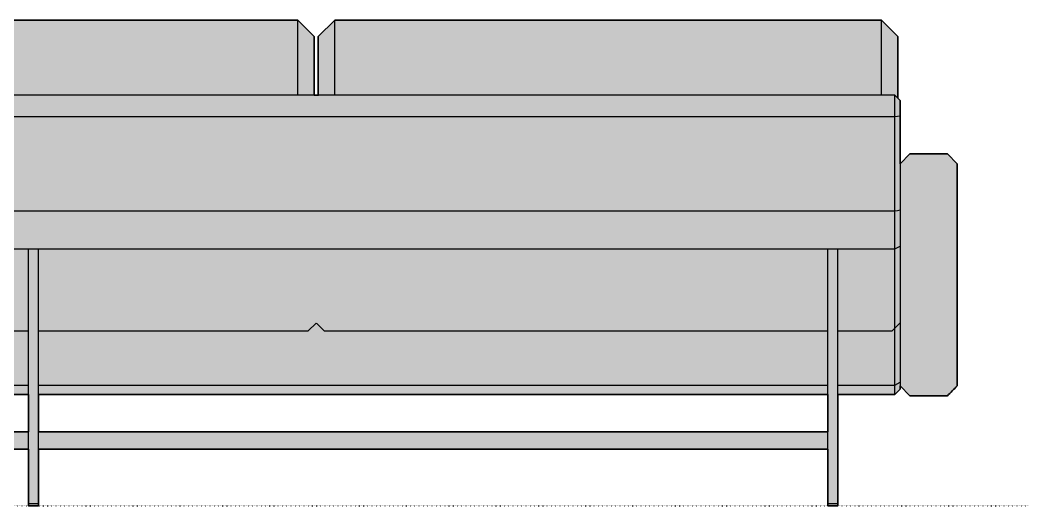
# Model space of a CAD drawing. Header units: millimetres. Extents: x 0 to 6384, y -1474 to 740.
# Drawn here: x 1549 to 3084, y -1408 to -668 of the extents above; entities that cross this region are included whole.
import ezdxf

# ---------------------------------------------------------------- set-up
doc = ezdxf.new("R2010")
doc.units = ezdxf.units.MM
doc.linetypes.add('Dots', pattern=[1, 0, -1])
doc.layers.add('Blocks', color=7, linetype='Continuous')
doc.layers.add('Blocks$Fill', color=7, linetype='Continuous', true_color=0xffffff)
for name, color, linetype, lineweight, true_color in [('Blocks$Inner', 7, 'Continuous', 25, 0x007f00), ('Blocks$Outline', 7, 'Continuous', 35, 0xff3f3f), ('Groud', 7, 'Dots', 25, 0x243775)]:
    doc.layers.add(name, color=color, linetype=linetype, lineweight=lineweight, true_color=true_color)

# ---------------------------------------------------------------- blocks, each defined once
blk = doc.blocks.new('Lissoni Sofa Back')
at = {"layer": 'Blocks$Fill', "extrusion": (0, 0, -1)}
h = blk.add_hatch(color=256, dxfattribs=at)
h.paths.add_polyline_path([(1506.6, 86.6), (1506.6, 3.8), (1506.6, 0), (1521.6, 0), (1521.6, 3.8), (1521.6, 86.6), (2722.7, 86.6), (2722.7, 0), (2737.7, 0), (2737.7, 3.8), (2737.7, 169.7), (2852, 169.7), (2860, 177.7), (2860, 177.7), (2860, 177.7), (2860, 182.6), (2875, 167.6), (2932, 167.6), (2947, 182.8), (2947, 521), (2932, 536), (2875, 536), (2860, 521), (2860, 594), (2860, 595.8), (2860, 617.5), (2856.8, 620.8), (2856.8, 714.7), (2831.8, 739.7), (2000.2, 739.7), (1975.2, 714.7), (1975.2, 625.5), (1968.8, 625.5), (1968.8, 714.7), (1943.8, 739.7), (1112.1, 739.7), (1087.1, 714.7), (1087.1, 625.5), (1080.8, 625.5), (1080.8, 714.7), (1055.8, 739.7), (224.1, 739.7), (199.1, 714.7), (199.1, 620.8), (195.9, 617.5), (195.9, 614.6), (195.9, 613.7), (195.9, 613.3), (195.9, 613), (195.9, 612.6), (195.9, 612.2), (195.9, 611.9), (195.9, 611.1), (195.9, 610.1), (195.9, 594), (195.9, 521), (180.9, 536), (123.9, 536), (108.9, 521), (108.9, 182.8), (123.9, 167.6), (123.9, 167.6), (123.9, 167.6), (180.9, 167.6), (195.9, 182.6), (195.9, 177.7), (203.9, 169.7), (290.5, 169.7), (290.5, 3.8), (290.5, 0), (305.5, 0), (305.5, 3.8), (305.5, 86.6)], flags=0)
h.paths.add_polyline_path([(1521.6, 112.6), (1521.6, 169.7), (2722.7, 169.7), (2722.7, 112.6)], flags=0)
h.paths.add_polyline_path([(1506.6, 169.7), (1506.6, 112.6), (305.5, 112.6), (305.5, 169.7)], flags=0)
at = {"layer": 'Blocks$Inner'}
for p, q in [((-1506.6, 3.8), (-1506.6, 390.7)), ((-290.5, 3.8), (-290.5, 390.7)), ((-195.9, 395.6), (-195.9, 188.2)), ((-2722.7, 183.8), (-1521.6, 183.8)), ((-2722.7, 169.7), (-1521.6, 169.7)), ((-1506.6, 183.8), (-305.5, 183.8)), ((-1506.6, 169.7), (-305.5, 169.7))]:
    blk.add_line(p, q, dxfattribs=at)
for points in [[(-1968.8, 714.7), (-1943.8, 739.7), (-1112.1, 739.7), (-1087.1, 714.7)], [(-1080.8, 714.7), (-1055.8, 739.7), (-224.1, 739.7), (-199.1, 714.7)], [(-195.9, 617.5), (-203.9, 625.5), (-2852, 625.5), (-2860, 617.5)], [(-195.9, 594), (-195.9, 450.3), (-199.9, 449.5), (-203.9, 448.7), (-2852, 448.7), (-2856, 449.5), (-2860, 450.3), (-2860, 594)], [(-2860, 594), (-2856, 593.5), (-2852, 593), (-203.9, 593), (-199.9, 593.5), (-195.9, 594)], [(-203.9, 448.7), (-203.9, 593)], [(-108.9, 521), (-123.9, 536), (-180.9, 536), (-195.9, 521)], [(-123.9, 167.6), (-108.9, 182.8), (-108.9, 521), (-108.9, 407.7)], [(-2860, 395.6), (-2852, 391.3), (-203.9, 391.3), (-195.9, 395.6)], [(-1521.6, 3.8), (-1506.6, 3.8), (-1506.6, 0), (-1521.6, 0), (-1521.6, 3.8), (-1521.6, 390.7)], [(-305.5, 3.8), (-290.5, 3.8), (-290.5, 0), (-305.5, 0), (-305.5, 3.8), (-305.5, 390.7)], [(-203.9, 183.8), (-203.9, 391.3)], [(-1971.8, 278.5), (-1959.8, 266.5), (-1521.6, 266.5)], [(-1506.6, 266.5), (-1096.2, 266.5), (-1084.2, 278.5)], [(-1083.7, 278.5), (-1071.7, 266.5), (-305.5, 266.5)], [(-290.5, 266.5), (-208.1, 266.5), (-196.1, 278.5)], [(-290.5, 183.8), (-203.9, 183.8), (-195.9, 188.2)], [(-290.5, 169.7), (-203.9, 169.7), (-195.9, 177.7)], [(-195.9, 182.6), (-180.9, 167.6), (-123.9, 167.6)], [(-2722.7, 112.6), (-1521.6, 112.6)], [(-1506.6, 112.6), (-305.5, 112.6)], [(-1521.6, 86.6), (-2722.7, 86.6)], [(-305.5, 86.6), (-1506.6, 86.6)]]:
    blk.add_lwpolyline(points, dxfattribs=at)
for points, knots in [([(-1112.1, 625.5), (-1112.1, 627.8), (-1112.1, 632.4), (-1112.1, 639.2), (-1112.1, 737.1), (-1112.1, 738.8), (-1112.1, 739.6), (-1112.1, 739.7), (-1112.1, 739.7)], [0.6444805, 0.6444805, 0.6444805, 0.6444805, 0.6578947, 0.6710526, 0.8815789, 0.8947368, 0.9078947, 0.9193857, 0.9193857, 0.9193857, 0.9193857]), ([(-1055.8, 625.5), (-1055.8, 626.3), (-1055.8, 629), (-1055.8, 635.6), (-1055.8, 643.3), (-1055.8, 739.7)], [0.6431518, 0.6431518, 0.6431518, 0.6431518, 0.6477273, 0.6590909, 0.9196469, 0.9196469, 0.9196469, 0.9196469]), ([(-224.1, 625.5), (-224.1, 738.8), (-224.1, 739.6), (-224.1, 739.7), (-224.1, 739.7)], [0.6444526, 0.6444526, 0.6444526, 0.6444526, 0.9078947, 0.9193857, 0.9193857, 0.9193857, 0.9193857]), ([(-199.1, 714.7), (-199.1, 666.1), (-199.1, 663.6), (-199.1, 661.9), (-199.1, 660.8), (-199.1, 660), (-199.1, 659), (-199.1, 657.7), (-199.1, 655.2), (-199.1, 651.6), (-199.1, 647.3), (-199.1, 643), (-199.1, 638.3), (-199.1, 633.4), (-199.1, 628.1), (-199.1, 623.9), (-199.1, 621.4), (-199.1, 620.8)], [866.775481, 866.775481, 866.775481, 866.775481, 942.397288, 944.06746, 944.902546, 945.737632, 946.823615, 947.909598, 950.081565, 954.6909, 959.300235, 963.90957, 968.518905, 974.073391, 979.627878, 985.182364, 987.25495, 987.25495, 987.25495, 987.25495]), ([(-203.9, 593), (-203.9, 595.1), (-203.9, 598), (-203.9, 600.8), (-203.9, 602.5), (-203.9, 604.3), (-203.9, 606.4), (-203.9, 608.9), (-203.9, 611.7), (-203.9, 614.5), (-203.9, 616.7), (-203.9, 618.3), (-203.9, 619.6), (-203.9, 620.9), (-203.9, 621.9), (-203.9, 622.7), (-203.9, 623.4), (-203.9, 623.9), (-203.9, 624.4), (-203.9, 624.9), (-203.9, 625.4), (-203.9, 625.5), (-203.9, 625.5)], [3.9961568, 3.9961568, 3.9961568, 3.9961568, 4.0517124, 4.0794901, 4.1072679, 4.1350457, 4.1628235, 4.1906012, 4.218379, 4.2461568, 4.2739346, 4.2878235, 4.3017124, 4.3294901, 4.3572679, 4.3850457, 4.4128235, 4.4406012, 4.468379, 4.4961568, 4.5517124, 4.5828899, 4.5828899, 4.5828899, 4.5828899]), ([(-195.9, 614.6), (-195.9, 614.6), (-195.9, 614.8), (-195.9, 615.1), (-195.9, 615.4), (-195.9, 615.6), (-195.9, 615.8), (-195.9, 616), (-195.9, 616.1), (-195.9, 616.3), (-195.9, 616.5), (-195.9, 616.7), (-195.9, 617), (-195.9, 617.2), (-195.9, 617.4), (-195.9, 617.5), (-195.9, 617.5), (-195.9, 617.5), (-195.9, 617.5), (-195.9, 617.5), (-195.9, 617.5), (-195.9, 617.4), (-195.9, 617.3), (-195.9, 617.2), (-195.9, 617.1), (-195.9, 617), (-195.9, 616.8), (-195.9, 616.7), (-195.9, 616.6), (-195.9, 616.5), (-195.9, 616.3), (-195.9, 616.1), (-195.9, 615.7), (-195.9, 615.4), (-195.9, 615), (-195.9, 614.8), (-195.9, 614.5), (-195.9, 614.2), (-195.9, 613.9), (-195.9, 613.7), (-195.9, 613.6), (-195.9, 613.5), (-195.9, 613.4), (-195.9, 613.4), (-195.9, 613.3), (-195.9, 613.3), (-195.9, 613.2), (-195.9, 613.2), (-195.9, 613.2), (-195.9, 613.2), (-195.9, 613.1), (-195.9, 613.1), (-195.9, 613), (-195.9, 612.9), (-195.9, 612.8), (-195.9, 612.7), (-195.9, 612.5), (-195.9, 612.4), (-195.9, 612.2), (-195.9, 612), (-195.9, 611.8), (-195.9, 611.6), (-195.9, 611.3), (-195.9, 611.1), (-195.9, 610.8), (-195.9, 610.6), (-195.9, 610.3), (-195.9, 610.1), (-195.9, 609.8), (-195.9, 609.6), (-195.9, 609.2), (-195.9, 608.9), (-195.9, 608.6), (-195.9, 608.3), (-195.9, 608.1), (-195.9, 607.4), (-195.9, 606.2), (-195.9, 604.9), (-195.9, 603.8), (-195.9, 602.9), (-195.9, 602), (-195.9, 600.8), (-195.9, 599.5), (-195.9, 597.8), (-195.9, 596), (-195.9, 594.6), (-195.9, 594)], [15.611862, 15.611862, 15.611862, 15.611862, 15.710141, 16.464627, 16.799187, 17.133747, 17.468308, 17.802868, 18.218227, 18.633585, 19.048944, 19.464302, 20.370258, 21.276214, 22.223507, 23.170801, 23.638073, 24.105346, 24.572618, 25.03989, 26.081777, 27.123664, 28.288835, 28.871421, 29.454007, 30.119616, 30.785226, 31.450835, 32.116445, 32.764597, 33.41275, 34.709054, 35.903636, 37.098218, 38.154751, 38.683017, 39.211284, 39.935057, 40.658829, 40.921499, 41.184168, 41.292002, 41.399836, 41.484231, 41.568626, 41.6281, 41.687574, 41.721202, 41.75483, 41.769185, 41.79772, 41.864525, 41.93133, 42.029082, 42.126833, 42.268987, 42.41114, 42.600189, 42.789237, 42.978286, 43.167334, 43.418321, 43.669308, 43.920295, 44.171281, 44.422268, 44.673255, 44.924242, 45.175229, 45.422252, 45.669275, 46.163322, 46.410345, 46.657368, 46.904391, 47.151415, 48.758066, 50.364717, 51.198444, 52.032171, 53.029175, 54.026179, 55.47661, 56.927041, 59.169632, 61.000806, 61.000806, 61.000806, 61.000806]), ([(-195.9, 450.4), (-195.9, 449.5), (-195.9, 447.7), (-195.9, 445), (-195.9, 442.4), (-195.9, 439.1), (-195.9, 435.3), (-195.9, 430.8), (-195.9, 426.4), (-195.9, 422.3), (-195.9, 418.4), (-195.9, 414.8), (-195.9, 411.2), (-195.9, 407.7), (-195.9, 404.5), (-195.9, 400.5), (-195.9, 397.6), (-195.9, 395.6)], [0, 0, 0, 0, 2.746251, 5.492502, 8.238753, 10.985004, 15.629832, 20.27466, 24.919488, 29.564316, 33.570803, 37.57729, 41.583777, 45.590264, 49.062503, 52.534741, 59.270559, 59.270559, 59.270559, 59.270559]), ([(-195.9, 188.2), (-195.9, 188.2), (-195.9, 187.9), (-195.9, 187.2), (-195.9, 186.3), (-195.9, 185.4), (-195.9, 184.6), (-195.9, 183.9), (-195.9, 183.3), (-195.9, 182.7), (-195.9, 182.2), (-195.9, 181.7), (-195.9, 181.3), (-195.9, 180.9), (-195.9, 180.5), (-195.9, 180.2), (-195.9, 179.9), (-195.9, 179.6), (-195.9, 179.3), (-195.9, 179), (-195.9, 178.7), (-195.9, 178.5), (-195.9, 178.2), (-195.9, 178.1), (-195.9, 177.9), (-195.9, 177.8), (-195.9, 177.8), (-195.9, 177.7), (-195.9, 177.7), (-195.9, 177.7), (-195.9, 177.7), (-195.9, 177.7), (-195.9, 177.7)], [266.694052, 266.694052, 266.694052, 266.694052, 266.781542, 267.906829, 269.032117, 270.157404, 271.282691, 272.166398, 273.050104, 273.933811, 274.817517, 275.537388, 276.25726, 276.977131, 277.697003, 278.409951, 279.1229, 279.835849, 280.548797, 281.656601, 282.764405, 283.872209, 284.980013, 286.289472, 287.598931, 288.90839, 290.217849, 290.895357, 291.572865, 292.250373, 292.92788, 293.437231, 293.437231, 293.437231, 293.437231]), ([(-203.9, 169.7), (-203.9, 169.7), (-203.9, 169.8), (-203.9, 170), (-203.9, 170.7), (-203.9, 171.5), (-203.9, 172.3), (-203.9, 173.2), (-203.9, 174.7), (-203.9, 177), (-203.9, 180.2), (-203.9, 182.6), (-203.9, 183.8)], [0.2353194, 0.2353194, 0.2353194, 0.2353194, 0.2961568, 0.3961568, 0.4961568, 0.5461568, 0.5961568, 0.6461568, 0.6961568, 0.7961568, 0.8961568, 0.9961568, 0.9961568, 0.9961568, 0.9961568]), ([(-123.9, 167.7), (-123.9, 167.6), (-123.9, 167.6), (-123.9, 167.6), (-123.9, 167.6)], [-21.2613953, -21.2613953, -21.2613953, -21.2613953, -21.21972863, -21.21307563, -21.21307563, -21.21307563, -21.21307563])]:
    blk.add_open_spline(points, degree=3, knots=knots, dxfattribs=at)
for points, degree in [([(-1087.1, 714.7), (-1087.1, 626.4), (-1087.1, 625.5)], 2), ([(-1080.8, 625.5), (-1080.8, 626.4), (-1080.8, 714.7)], 2), ([(-203.9, 391.3), (-203.9, 394.3), (-203.9, 400.3), (-203.9, 409.5), (-203.9, 418.9), (-203.9, 428.7), (-203.9, 438.6), (-203.9, 445.3), (-203.9, 448.7)], 3), ([(-203.9, 169.7), (-203.9, 169.7), (-203.9, 169.7), (-203.9, 169.7)], 3)]:
    blk.add_open_spline(points, degree=degree, dxfattribs=at)
at = {"layer": 'Blocks$Outline'}
for points in [[(-1968.8, 714.7), (-1943.8, 739.7), (-1112.1, 739.7), (-1087.1, 714.7)], [(-1080.8, 714.7), (-1055.8, 739.7), (-224.1, 739.7), (-199.1, 714.7)], [(-1087.1, 625.5), (-1080.8, 625.5)], [(-199.1, 620.8), (-195.9, 617.5)], [(-195.9, 612.2), (-195.9, 611.9)], [(-195.9, 521), (-180.9, 536), (-123.9, 536), (-108.9, 521)], [(-108.9, 521), (-108.9, 182.8)], [(-1521.6, 169.7), (-2722.7, 169.7)], [(-1521.6, 112.6), (-1521.6, 169.7)], [(-1506.6, 169.7), (-1506.6, 112.6)], [(-305.5, 169.7), (-1506.6, 169.7)], [(-305.5, 112.6), (-305.5, 169.7)], [(-195.9, 177.7), (-203.9, 169.7), (-290.5, 169.7)], [(-290.5, 169.7), (-290.5, 3.8)], [(-123.9, 167.6), (-180.9, 167.6), (-195.9, 182.6)], [(-2722.7, 112.6), (-1521.6, 112.6)], [(-1506.6, 112.6), (-305.5, 112.6)], [(-1521.6, 86.6), (-2722.7, 86.6)], [(-1506.6, 3.8), (-1506.6, 0), (-1521.6, 0), (-1521.6, 3.8), (-1521.6, 86.6)], [(-1506.6, 86.6), (-1506.6, 3.8)], [(-305.5, 86.6), (-1506.6, 86.6)], [(-290.5, 3.8), (-290.5, 0), (-305.5, 0), (-305.5, 3.8), (-305.5, 86.6)]]:
    blk.add_lwpolyline(points, dxfattribs=at)
for points in [[(-1087.1, 714.7), (-1087.1, 626.4), (-1087.1, 625.5)], [(-1080.8, 625.5), (-1080.8, 626.4), (-1080.8, 714.7)]]:
    blk.add_open_spline(points, degree=2, dxfattribs=at)
for points, knots in [([(-199.1, 714.7), (-199.1, 666.1), (-199.1, 663.6), (-199.1, 661.9), (-199.1, 660.8), (-199.1, 660), (-199.1, 659), (-199.1, 657.7), (-199.1, 655.2), (-199.1, 651.6), (-199.1, 647.3), (-199.1, 643), (-199.1, 638.3), (-199.1, 633.4), (-199.1, 628.1), (-199.1, 623.9), (-199.1, 621.4), (-199.1, 620.8)], [35.578887, 35.578887, 35.578887, 35.578887, 111.200694, 112.870866, 113.705952, 114.541038, 115.627021, 116.713004, 118.884971, 123.494306, 128.103641, 132.712976, 137.322311, 142.876797, 148.431284, 153.98577, 156.058357, 156.058357, 156.058357, 156.058357]), ([(-195.9, 617.5), (-195.9, 617.5), (-195.9, 617.5), (-195.9, 617.5), (-195.9, 617.5), (-195.9, 617.4), (-195.9, 617.2), (-195.9, 617), (-195.9, 616.7), (-195.9, 616.5), (-195.9, 616.3), (-195.9, 616.1), (-195.9, 616), (-195.9, 615.8), (-195.9, 615.6), (-195.9, 615.4), (-195.9, 615.1), (-195.9, 614.8), (-195.9, 614.6), (-195.9, 614.6)], [-24.547652, -24.547652, -24.547652, -24.547652, -24.105346, -23.638073, -23.170801, -22.223507, -21.276214, -20.370258, -19.464302, -19.048944, -18.633585, -18.218227, -17.802868, -17.468308, -17.133747, -16.799187, -16.464627, -15.710141, -15.611862, -15.611862, -15.611862, -15.611862]), ([(-195.9, 614.6), (-195.9, 614.6), (-195.9, 614.5), (-195.9, 614.2), (-195.9, 613.9), (-195.9, 613.8), (-195.9, 613.7), (-195.9, 613.7)], [39.031076, 39.031076, 39.031076, 39.031076, 39.211284, 39.935057, 40.658829, 40.921499, 40.949351, 40.949351, 40.949351, 40.949351]), ([(-195.9, 613.7), (-195.9, 613.7), (-195.9, 613.5), (-195.9, 613.4), (-195.9, 613.3)], [-14.2863494, -14.2863494, -14.2863494, -14.2863494, -14.0952642, -13.794343, -13.794343, -13.794343, -13.794343]), ([(-195.9, 613.3), (-195.9, 613.3), (-195.9, 613.3), (-195.9, 613.3), (-195.9, 613.2), (-195.9, 613.2), (-195.9, 613.2), (-195.9, 613.2), (-195.9, 613.1), (-195.9, 613.1), (-195.9, 613), (-195.9, 613), (-195.9, 613), (-195.9, 613)], [41.536088, 41.536088, 41.536088, 41.536088, 41.5686256, 41.6280998, 41.687574, 41.7212021, 41.7548301, 41.769185, 41.7977195, 41.8645248, 41.9313302, 41.9797144, 41.9797144, 41.9797144, 41.9797144, 41.9797144]), ([(-195.9, 613), (-195.9, 613), (-195.9, 612.8), (-195.9, 612.7), (-195.9, 612.6)], [-13.3023365, -13.3023365, -13.3023365, -13.3023365, -13.2348737, -12.81033, -12.81033, -12.81033, -12.81033]), ([(-195.9, 612.6), (-195.9, 612.6), (-195.9, 612.5), (-195.9, 612.4), (-195.9, 612.3), (-195.9, 612.2), (-195.9, 612.2)], [42.3602571, 42.3602571, 42.3602571, 42.3602571, 42.4111402, 42.6001887, 42.7409291, 42.7409291, 42.7409291, 42.7409291, 42.7409291]), ([(-195.9, 611.9), (-195.9, 611.8), (-195.9, 611.7), (-195.9, 611.6), (-195.9, 611.3), (-195.9, 611.2), (-195.9, 611.1), (-195.9, 611.1)], [43.1240072, 43.1240072, 43.1240072, 43.1240072, 43.1673343, 43.4183211, 43.6693079, 43.9013271, 43.9013271, 43.9013271, 43.9013271, 43.9013271]), ([(-195.9, 611.1), (-195.9, 610.8), (-195.9, 610.4), (-195.9, 610.1), (-195.9, 610.1)], [-10.842304, -10.842304, -10.842304, -10.842304, -9.730291, -9.612288, -9.612288, -9.612288, -9.612288]), ([(-195.9, 610.1), (-195.9, 610.1), (-195.9, 610), (-195.9, 609.8), (-195.9, 609.6), (-195.9, 609.2), (-195.9, 608.9), (-195.9, 608.6), (-195.9, 608.3), (-195.9, 608.1), (-195.9, 607.4), (-195.9, 606.2), (-195.9, 604.9), (-195.9, 603.8), (-195.9, 602.9), (-195.9, 602), (-195.9, 600.8), (-195.9, 599.5), (-195.9, 597.8), (-195.9, 596), (-195.9, 594.6), (-195.9, 594), (-195.9, 569.7), (-195.9, 545.4), (-195.9, 521)], [44.89859, 44.89859, 44.89859, 44.89859, 44.924242, 45.175229, 45.422252, 45.669275, 46.163322, 46.410345, 46.657368, 46.904391, 47.151415, 48.758066, 50.364717, 51.198444, 52.032171, 53.029175, 54.026179, 55.47661, 56.927041, 59.169632, 61.000806, 61.000806, 61.000806, 133.96977, 133.96977, 133.96977, 133.96977]), ([(-195.9, 182.6), (-195.9, 182.4), (-195.9, 182.1), (-195.9, 181.7), (-195.9, 181.3), (-195.9, 180.9), (-195.9, 180.5), (-195.9, 180.2), (-195.9, 179.9), (-195.9, 179.6), (-195.9, 179.3), (-195.9, 179), (-195.9, 178.7), (-195.9, 178.5), (-195.9, 178.2), (-195.9, 178.1), (-195.9, 177.9), (-195.9, 177.8), (-195.9, 177.8), (-195.9, 177.7), (-195.9, 177.7), (-195.9, 177.7), (-195.9, 177.7)], [274.134995, 274.134995, 274.134995, 274.134995, 274.817517, 275.537388, 276.25726, 276.977131, 277.697003, 278.409951, 279.1229, 279.835849, 280.548797, 281.656601, 282.764405, 283.872209, 284.980013, 286.289472, 287.598931, 288.90839, 290.217849, 290.895357, 291.572865, 292.222362, 292.222362, 292.222362, 292.222362]), ([(-108.9, 182.8), (-113.9, 177.7), (-118.9, 172.6), (-123.9, 167.6), (-123.9, 167.6), (-123.9, 167.6), (-123.9, 167.6)], [0, 0, 0, 0, 21.213076, 21.213076, 21.213076, 21.21323, 21.21323, 21.21323, 21.21323])]:
    blk.add_open_spline(points, degree=3, knots=knots, dxfattribs=at)

msp = doc.modelspace()

# ---------------------------------------------------------------- linework, layer by layer
at = {"layer": 'Groud'}
msp.add_lwpolyline([(0, -1408.2), (3083.7, -1408.2)], dxfattribs=at)

# ---------------------------------------------------------------- block references
at = {"layer": 'Blocks'}
msp.add_blockref('Lissoni Sofa Back', (3083.7, -1408.2), dxfattribs=at)

doc.saveas('drawing.dxf')
